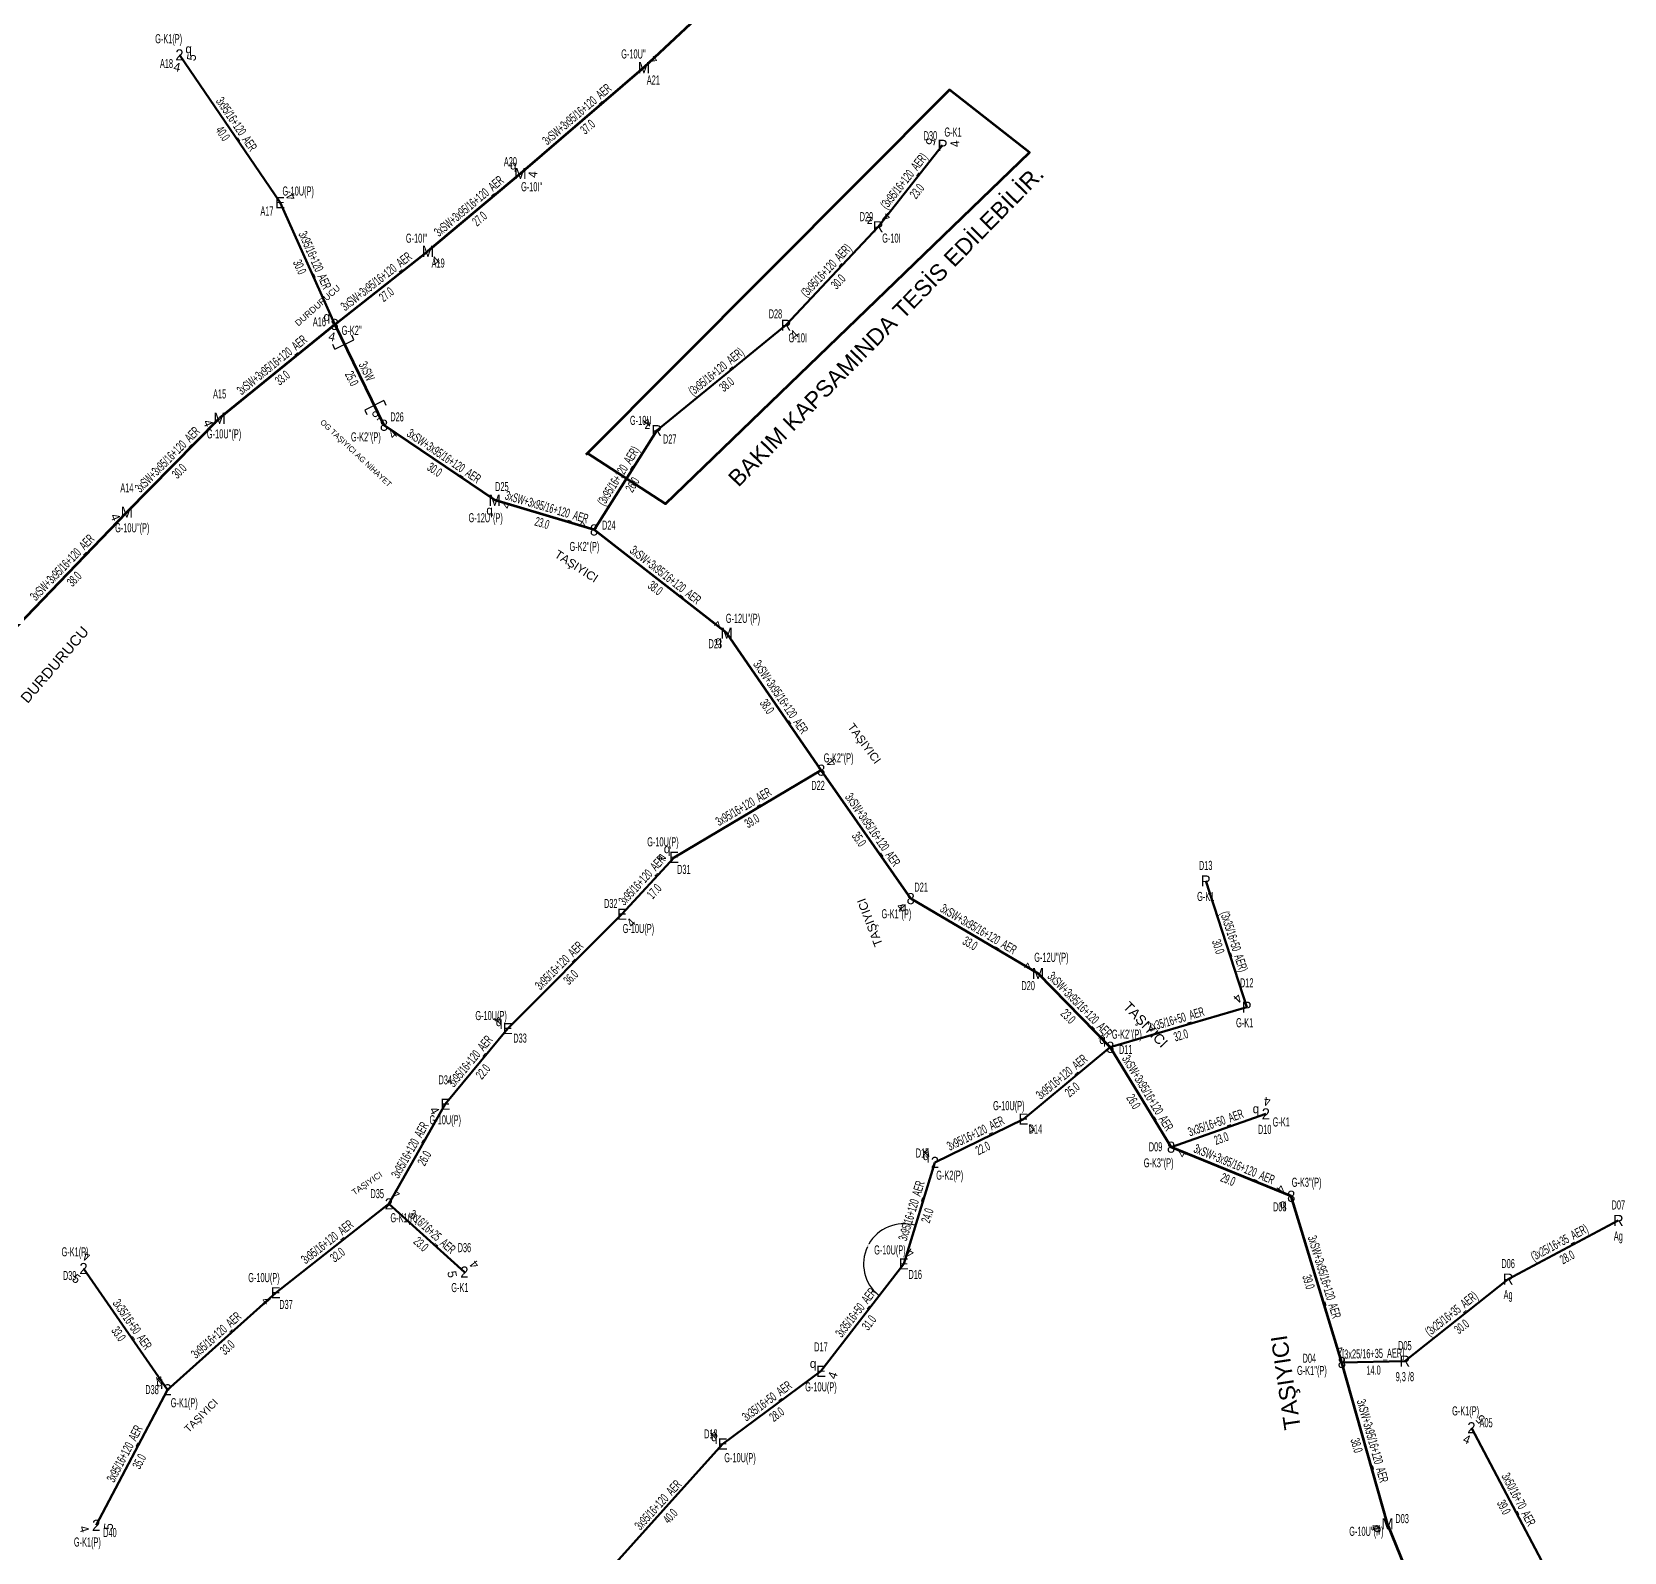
# Model space of a CAD drawing. Header units: millimetres. Extents: x 533048 to 542367, y 4141668 to 4149433.
# Drawn here: x 535826.3 to 536185.2, y 4143232.6 to 4143575.3 of the extents above; entities that cross this region are included whole.
import ezdxf
from ezdxf.enums import TextEntityAlignment as Align

# ---------------------------------------------------------------- set-up
doc = ezdxf.new("R2010")
doc.units = ezdxf.units.MM
for name, color, linetype, lineweight in [('DIREK_AG_MEVCUT', 120, 'Continuous', 25), ('DIREK_AG_YENI', 108, 'Continuous', 25), ('DIREK_OG_YENI', 10, 'Continuous', 25), ('HAT_AG_HAVAI_BYSK', 3, 'Continuous', 50), ('HAT_AG_HAVAI_MEVCUT', 126, 'Continuous', 50), ('HAT_AG_HAVAI_YENI', 3, 'Continuous', 50), ('HAT_OG_HAVAI_YENI', 1, 'Continuous', 70), ('KULLANICI', 1, 'Continuous', 25)]:
    doc.layers.add(name, color=color, linetype=linetype, lineweight=lineweight)
doc.layers.add('NIA_AG', color=5, linetype='Continuous')
doc.styles.add('Direk', font='B_CAD')
doc.styles.get("Standard").update_dxf_attribs({"font": 'Arial'})
doc.dimstyles.new('ISO-25', dxfattribs={"dimtxt": 0.18, "dimasz": 0.18, "dimexe": 0.18, "dimexo": 0.0625, "dimgap": 0.09, "dimtad": 0, "dimtih": 1, "dimtoh": 1, "dimdec": 4, "dimzin": 0, "dimdsep": 46, "dimtxsty": 'Standard', "dimcen": 0.09, "dimadec": 0, "dimazin": 0, "dimtfac": 1, "dimtdec": 4, "dimtofl": 0, "dimtmove": 0, "dimatfit": 3, "dimfxl": 1, "dimtolj": 1, "dimtzin": 0, "dimarcsym": 0})

# ---------------------------------------------------------------- blocks, each defined once
blk = doc.blocks.new('AG_NIA', base_point=(-64.4296, 129.8924))
at = {"layer": 'NIA_AG'}
for p, q in [((-64.429604, 132.292432), (-65.529604, 132.292432)), ((-64.429604, 127.492432), (-64.429604, 132.292432)), ((-64.429604, 127.492432), (-65.529604, 127.492432))]:
    blk.add_line(p, q, dxfattribs=at)
blk = doc.blocks.new('*D12')
at = {"layer": 'Defpoints', "color": 0, "transparency": 16777216}
for p in [(536029.806, 4143320.436), (536013.734334, 4143297.664147), (536022.786919, 4143297.541588), (536022.786919, 4143297.541588), (536004.123962, 4143273.343179)]:
    blk.add_point(p, dxfattribs=at)
at = {"layer": 'DIREK_AG_YENI', "color": 0, "lineweight": -2, "transparency": 16777216}
for start, end in [(74.094424, 150.582787), (154.731356, 231.219719)]:
    blk.add_arc((536022.786919, 4143297.541588), 9.053414, start, end, dxfattribs=at)
at = {"layer": 'DIREK_AG_YENI', "color": 0, "transparency": 16777216}
for points in [[(536025.259524, 4143306.219621), (536025.27654, 4143306.277158), (536025.440642, 4143306.197341)], [(536017.097887, 4143290.460395), (536017.135, 4143290.507539), (536017.257877, 4143290.372627)]]:
    blk.add_solid(points, dxfattribs=at)
at = {"layer": 'DIREK_AG_YENI', "color": 0, "transparency": 16777216, "insert": (536014.745012, 4143301.699959), "char_height": 0.18, "attachment_point": 5, "rotation": 242.65707157}
blk.add_mtext('\\A1;159%%d', dxfattribs=at)

msp = doc.modelspace()

# ---------------------------------------------------------------- linework, layer by layer
at = {"layer": 'HAT_AG_HAVAI_BYSK'}
msp.add_line((536135.733, 4143275.634), (536121.531, 4143275.324), dxfattribs=at)
at = {"layer": 'HAT_AG_HAVAI_MEVCUT'}
for p, q in [((536017.025, 4143531.325), (536031.533, 4143549.685)), ((535996.244, 4143509.13), (536017.025, 4143531.325)), ((535967.099, 4143485.378), (535996.244, 4143509.13)), ((535967.099, 4143485.378), (535952.977, 4143462.989)), ((536100.082, 4143355.415), (536090.836042, 4143383.876089)), ((536159.003, 4143294.128), (536183.84, 4143307.336)), ((536159.003, 4143294.128), (536135.733, 4143275.634))]:
    msp.add_line(p, q, dxfattribs=at)
at = {"layer": 'HAT_AG_HAVAI_YENI'}
for p, q in [((535882.209, 4143536.759), (535859.529605, 4143570.054816)), ((535894.522, 4143509.306), (535882.209, 4143536.759)), ((536004.181, 4143408.837), (535971.017, 4143389.19)), ((535959.275, 4143376.371), (535971.017, 4143389.19)), ((535933.541, 4143350.597), (535959.275, 4143376.371)), ((536069.340962, 4143346.370861), (536100.082, 4143355.415)), ((535933.541, 4143350.597), (535919.449, 4143333.538)), ((536069.340962, 4143346.370861), (536049.771845, 4143330.195438)), ((535919.449, 4143333.538), (535906.732, 4143311.074)), ((536049.771845, 4143330.195438), (536029.806, 4143320.436)), ((536083.036, 4143323.858), (536104.385, 4143331.367)), ((536029.806, 4143320.436), (536022.786919, 4143297.541588)), ((535881.251, 4143291.042), (535906.732, 4143311.074)), ((535923.757, 4143295.721), (535906.732, 4143311.074)), ((535856.855, 4143269.19), (535837.912636, 4143296.509826)), ((536004.123962, 4143273.343179), (536022.786919, 4143297.541588)), ((535856.855, 4143269.19), (535881.251, 4143291.042)), ((535981.965, 4143256.954), (536004.123962, 4143273.343179)), ((535840.765, 4143238.628), (535856.855, 4143269.19)), ((536150.725699, 4143260.616755), (536168.706, 4143226.573)), ((535981.965, 4143256.954), (535955.166, 4143227.18))]:
    msp.add_line(p, q, dxfattribs=at)
at = {"layer": 'HAT_OG_HAVAI_YENI'}
for p, q in [((535993.503, 4143594.74), (535964.223, 4143567.187)), ((535964.223, 4143567.187), (535936.395, 4143543.328)), ((535936.395, 4143543.328), (535915.536, 4143525.791)), ((535894.522, 4143509.306), (535915.536, 4143525.791)), ((535894.522, 4143509.306), (535868.587, 4143488.145)), ((535894.522, 4143509.306), (535905.637, 4143486.583)), ((535847.684, 4143466.979), (535868.587, 4143488.145)), ((535930.596, 4143469.661), (535905.637, 4143486.583)), ((535952.977, 4143462.989), (535930.596, 4143469.661)), ((535821.23, 4143439.483), (535847.684, 4143466.979)), ((535982.879, 4143439.708), (535952.977, 4143462.989)), ((536004.181, 4143408.837), (535982.879, 4143439.708)), ((536024.355, 4143379.884), (536004.181, 4143408.837)), ((536053.045, 4143362.982), (536024.355, 4143379.884)), ((536069.340962, 4143346.370861), (536053.045, 4143362.982)), ((536083.036, 4143323.858), (536069.340962, 4143346.370861)), ((536110.127, 4143312.79), (536083.036, 4143323.858)), ((536121.531, 4143275.324), (536110.127, 4143312.79)), ((536131.817, 4143238.972), (536121.531, 4143275.324)), ((536143.604082, 4143209.93894), (536131.817, 4143238.972))]:
    msp.add_line(p, q, dxfattribs=at)
at = {"layer": 'KULLANICI', "color": 6, "lineweight": 53, "flags": 128}
msp.add_lwpolyline([(535951.380714, 4143480.362586), (535969.054584, 4143468.846064), (536051.144655, 4143548.080717), (536033.128709, 4143562.219813), (535951.158057, 4143479.9111)], dxfattribs=at)

# ---------------------------------------------------------------- block references
at = {"layer": 'NIA_AG'}
for p, rotation in [((535896.719004, 4143504.814545), 296.065659), ((535903.439996, 4143491.074455), 116.065659)]:
    msp.add_blockref('AG_NIA', p, dxfattribs=dict(at, rotation=rotation))

# ---------------------------------------------------------------- texts
at = {"layer": 'DIREK_AG_MEVCUT', "width": 0.53}
for s, p in [('D30', (536028.786875, 4143551.854977)), ('G-K1', (536033.888022, 4143552.665301)), ('D29', (536014.372151, 4143533.608066)), ('G-10I', (536019.997237, 4143528.767066)), ('D28', (535993.855596, 4143511.688423)), ('G-10I', (535998.89129, 4143506.294262)), ('G-10U', (535963.51868, 4143487.681056)), ('D27', (535970.042593, 4143483.484521)), ('D13', (536090.836042, 4143387.376089)), ('G-K1', (536090.836042, 4143380.376089)), ('D12', (536100.082, 4143360.915)), ('G-K1', (536099.618029, 4143351.915)), ('D07', (536183.84, 4143310.836)), ('Ag', (536183.84, 4143303.836)), ('D06', (536159.003, 4143297.628)), ('Ag', (536159.003, 4143290.628)), ('D05', (536135.733, 4143279.134)), ('9,3 /8', (536135.733, 4143272.134))]:
    msp.add_text(s, height=2.05, dxfattribs=at).set_placement(p, align=Align.MIDDLE_CENTER)
at = {"layer": 'DIREK_AG_MEVCUT', "color": 32, "style": 'Direk'}
for s, rotation, p in [('5', 254.18435, (536028.838998, 4143550.448121)), ('4', 456.684349, (536034.313967, 4143550.010918)), ('4', 500.48438, (536018.806608, 4143533.485063)), ('4', 401.105104, (535998.084839, 4143507.020186)), ('4', 228.213662, (535965.011222, 4143487.243793)), ('4', 225.000001, (536098.102101, 4143357.394899))]:
    msp.add_text(s, height=2, rotation=rotation, dxfattribs=at).set_placement(p, align=Align.MIDDLE_CENTER)
at = {"layer": 'DIREK_AG_MEVCUT', "style": 'Direk'}
for s, p in [('P', (536031.533, 4143549.685)), ('R', (536017.025, 4143531.325)), ('R', (535996.244, 4143509.13)), ('R', (535967.099, 4143485.378)), ('P', (536090.836042, 4143383.876089)), ('P', (536100.082, 4143355.415)), ('R', (536183.84, 4143307.336)), ('R', (536159.003, 4143294.128)), ('R', (536135.733, 4143275.634))]:
    msp.add_text(s, height=2.5, dxfattribs=at).set_placement(p, align=Align.MIDDLE_CENTER)
at = {"layer": 'DIREK_AG_MEVCUT', "color": 40, "style": 'Direk'}
for p in [(536015.130108, 4143532.955762), (535964.996434, 4143486.730485)]:
    msp.add_text('z', height=2, dxfattribs=at).set_placement(p, align=Align.MIDDLE_CENTER)
at = {"layer": 'DIREK_AG_YENI', "width": 0.53}
for s, p in [('G-K1(P)', (535857.099869, 4143573.709452)), ('A18', (535856.614969, 4143568.11706)), ('G-10U(P)', (535886.297537, 4143539.376481)), ('A17', (535879.261318, 4143534.871894)), ('G-10U(P)', (535968.508853, 4143392.694161)), ('D31', (535973.223246, 4143386.472928)), ('D32', (535956.745578, 4143378.790096)), ('G-10U(P)', (535962.981694, 4143373.148483)), ('G-10U(P)', (535929.781203, 4143353.52962)), ('D33', (535936.300766, 4143348.444398)), ('D34', (535919.449, 4143339.038)), ('G-10U(P)', (536046.464636, 4143333.222121)), ('G-10U(P)', (535919.449, 4143330.038)), ('D14', (536052.46437, 4143327.959301)), ('D10', (536104.136727, 4143327.875817)), ('G-K1', (536107.867821, 4143329.552914)), ('D15', (536027.018957, 4143322.553166)), ('G-K2(P)', (536033.148969, 4143317.544073)), ('D35', (535904.111458, 4143313.394077)), ('G-K1(P)', (535910.127459, 4143307.955629)), ('G-K1(P)', (535836.007324, 4143300.279683)), ('D36', (535923.757, 4143301.221)), ('G-10U(P)', (536019.661878, 4143300.702179)), ('D16', (536025.371839, 4143295.181888)), ('D39', (535834.788926, 4143294.931082)), ('G-10U(P)', (535878.582001, 4143294.471152)), ('G-K1', (535922.745285, 4143292.221)), ('D37', (535883.558243, 4143288.410151)), ('D17', (536004.123962, 4143278.843179)), ('D38', (535853.355121, 4143269.219112)), ('G-10U(P)', (536004.123962, 4143269.843179)), ('G-K1(P)', (535860.612489, 4143266.25887)), ('G-K1(P)', (536149.4183, 4143264.420084)), ('D18', (535979.308968, 4143259.233363)), ('A05', (536154.035601, 4143261.754537)), ('G-10U(P)', (535985.884507, 4143253.879731)), ('G-K1(P)', (535838.786187, 4143234.869363)), ('D40', (535843.862016, 4143236.997512))]:
    msp.add_text(s, height=2.05, dxfattribs=at).set_placement(p, align=Align.MIDDLE_CENTER)
at = {"layer": 'DIREK_AG_YENI', "style": 'Direk'}
for s, p in [('2', (535859.529605, 4143570.054816)), ('E', (535882.209, 4143536.759)), ('E', (535971.017, 4143389.19)), ('E', (535959.275, 4143376.371)), ('E', (535933.541, 4143350.597)), ('E', (535919.449, 4143333.538)), ('2', (536104.385, 4143331.367)), ('E', (536049.771845, 4143330.195438)), ('2', (536029.806, 4143320.436)), ('2', (535906.732, 4143311.074)), ('2', (535837.912636, 4143296.509826)), ('2', (535923.757, 4143295.721)), ('E', (536022.786919, 4143297.541588)), ('E', (535881.251, 4143291.042)), ('E', (536004.123962, 4143273.343179)), ('2', (535856.855, 4143269.19)), ('2', (536150.725699, 4143260.616755)), ('E', (535981.965, 4143256.954)), ('2', (535840.765, 4143238.628))]:
    msp.add_text(s, height=2.5, dxfattribs=at).set_placement(p, align=Align.MIDDLE_CENTER)
at = {"layer": 'DIREK_AG_YENI', "color": 4, "style": 'Direk'}
for p in [(535861.611487, 4143571.438928), (535969.44111, 4143391.130766), (535931.569739, 4143352.134573), (536102.167745, 4143332.521894), (536027.815255, 4143321.948261), (536002.356195, 4143275.110946), (535855.087233, 4143270.957767), (535980.067835, 4143258.582116)]:
    msp.add_text('q', height=2, dxfattribs=at).set_placement(p, align=Align.MIDDLE_CENTER)
at = {"layer": 'DIREK_AG_YENI', "color": 32, "style": 'Direk'}
for s, rotation, p in [('5', 78.617417, (535862.274532, 4143569.50221)), ('4', 348.939046, (535858.992416, 4143567.30683)), ('4', 478.392088, (535884.6722, 4143538.090408)), ('4', 268.293599, (535968.218242, 4143389.273378)), ('4', 407.020764, (535961.323482, 4143374.462147)), ('4', 228.545233, (535931.44246, 4143352.45068)), ('4', 300.242776, (535917.030083, 4143332.127738)), ('4', 534.040685, (536104.675702, 4143334.151868)), ('4', 398.170065, (536051.502238, 4143327.994134)), ('4', 219.41386, (536028.028231, 4143322.599224)), ('4', 504.22084, (535908.369055, 4143313.345574)), ('4', 525.774043, (535838.600726, 4143299.223962)), ('4', 510.281592, (536024.174984, 4143299.973311)), ('4', 486.938729, (535925.99498, 4143297.40369)), ('5', 325.25489, (535836.316841, 4143294.209079)), ('5', 280.408094, (535921.003071, 4143295.215157)), ('4', 309.873011, (535879.102092, 4143289.246953)), ('4', 218.293598, (535855.119864, 4143271.387568)), ('4', 431.179446, (536006.774256, 4143272.439884)), ('5', 133.68807, (536152.750409, 4143262.550804)), ('4', 222.925832, (535980.058057, 4143259.004261)), ('4', 338.405678, (536149.695208, 4143258.013279)), ('5', 84.734508, (535843.553184, 4143238.371042)), ('4', 287.234507, (535838.09072, 4143237.798407))]:
    msp.add_text(s, height=2, rotation=rotation, dxfattribs=at).set_placement(p, align=Align.MIDDLE_CENTER)
at = {"layer": 'DIREK_OG_YENI', "width": 0.53}
for s, p in [("G-10U''", (535961.870868, 4143570.27612)), ('A21', (535966.343305, 4143564.402344)), ('A20', (535934.129744, 4143545.996074)), ("G-10I''", (535938.924862, 4143540.348266)), ("G-10I''", (535912.965217, 4143528.743434)), ('A19', (535917.834381, 4143523.151408)), ('A16', (535891.075918, 4143509.917978)), ("G-K2''", (535898.353527, 4143507.978962)), ('A15', (535868.587, 4143493.645)), ('D26', (535908.582469, 4143488.473559)), ("G-10U''(P)", (535869.598715, 4143484.645)), ("G-K2''(P)", (535901.553396, 4143483.961926)), ('A14', (535847.684, 4143472.479)), ('D25', (535932.212324, 4143472.765432)), ("G-12U''(P)", (535928.555543, 4143465.741948)), ('D24', (535956.308084, 4143464.063188)), ("G-10U''(P)", (535848.89989, 4143463.479)), ("G-K2''(P)", (535950.81695, 4143459.263837)), ("G-12U''(P)", (535986.539206, 4143443.063986)), ('D23', (535980.29924, 4143437.342659)), ("G-K2''(P)", (536008.109838, 4143411.615518)), ('D22', (536003.470449, 4143405.409885)), ('D21', (536026.707159, 4143382.475785)), ("G-K1''(P)", (536021.130168, 4143376.470315)), ("G-12U''(P)", (536056.066165, 4143366.662647)), ('D20', (536050.824388, 4143360.276657)), ("G-K2''(P)", (536073.065193, 4143349.331879)), ('D11', (536072.806221, 4143345.878949)), ('D09', (536079.537265, 4143323.952081)), ("G-K3''(P)", (536080.239355, 4143320.333885)), ("G-K3''(P)", (536113.591167, 4143315.948025)), ('D08', (536107.540476, 4143310.432057)), ("G-K1''(P)", (536114.780108, 4143273.533632)), ('D04', (536114.199571, 4143276.29081)), ('D03', (536135.115958, 4143240.141134)), ("G-10U''(P)", (536127.050781, 4143237.282875))]:
    msp.add_text(s, height=2.05, dxfattribs=at).set_placement(p, align=Align.MIDDLE_CENTER)
at = {"layer": 'DIREK_OG_YENI', "color": 32, "style": 'Direk'}
for s, rotation, p in [('4', 490.273005, (535966.359324, 4143568.997005)), ('4', 445.470472, (535939.186255, 4143543.106876)), ('4', 399.580276, (535917.320044, 4143523.632949)), ('4', 347.638753, (535893.922591, 4143506.570912)), ('4', 292.679095, (535866.003499, 4143487.065406)), ('5', 218.486644, (535903.89447, 4143488.774709)), ('4', 404.278779, (535907.59182, 4143484.578336)), ('4', 427.948193, (535933.191165, 4143468.609755)), ('4', 293.053243, (535845.107604, 4143465.882558)), ('4', 245.579112, (535950.427508, 4143464.146622)), ('4', 227.306866, (535980.821012, 4143441.6066)), ('4', 485.068282, (536006.47271, 4143410.445746)), ('4', 310.748855, (536022.233782, 4143378.056315)), ('4', 235.058302, (536050.749741, 4143364.585679)), ('4', 221.469177, (536067.486754, 4143348.468935)), ('4', 419.671493, (536085.452804, 4143322.44412)), ('4', 235.065351, (536107.831544, 4143314.393397)), ('4', 190.125735, (536121.038735, 4143278.080388)), ('4', 287.656616, (536129.148904, 4143238.122727))]:
    msp.add_text(s, height=2, rotation=rotation, dxfattribs=at).set_placement(p, align=Align.MIDDLE_CENTER)
at = {"layer": 'DIREK_OG_YENI', "style": 'Direk'}
for s, p in [('M', (535964.223, 4143567.187)), ('M', (535936.395, 4143543.328)), ('M', (535915.536, 4143525.791)), ('8', (535894.522, 4143509.306)), ('M', (535868.587, 4143488.145)), ('8', (535905.637, 4143486.583)), ('M', (535930.596, 4143469.661)), ('M', (535847.684, 4143466.979)), ('8', (535952.977, 4143462.989)), ('M', (535982.879, 4143439.708)), ('8', (536004.181, 4143408.837)), ('8', (536024.355, 4143379.884)), ('M', (536053.045, 4143362.982)), ('8', (536069.340962, 4143346.370861)), ('8', (536083.036, 4143323.858)), ('8', (536110.127, 4143312.79)), ('8', (536121.531, 4143275.324)), ('M', (536131.817, 4143238.972))]:
    msp.add_text(s, height=2.5, dxfattribs=at).set_placement(p, align=Align.MIDDLE_CENTER)
at = {"layer": 'DIREK_OG_YENI', "color": 4, "style": 'Direk'}
for p in [(535934.77696, 4143545.233767), (535892.754233, 4143511.073767), (535929.441483, 4143467.443549), (535981.036314, 4143438.018471), (536022.674886, 4143378.032725), (536067.573195, 4143348.138628), (536108.279483, 4143311.105755), (536129.460601, 4143238.136904)]:
    msp.add_text('q', height=2, dxfattribs=at).set_placement(p, align=Align.MIDDLE_CENTER)
at = {"layer": 'HAT_AG_HAVAI_BYSK', "lineweight": 30, "width": 0.53}
msp.add_text('[3x25/16+35_AER]', height=2.05, rotation=361.250449, dxfattribs=at).set_placement((536128.613451, 4143276.328798), align=Align.CENTER)
msp.add_text('14.0', height=2.05, rotation=361.250449, dxfattribs=at).set_placement((536128.650549, 4143274.629202), align=Align.TOP_CENTER)
at = {"layer": 'HAT_AG_HAVAI_MEVCUT', "lineweight": 30, "width": 0.53}
for s, rotation, p in [('(3x95/16+120_AER)', 51.684348, (536023.612084, 4143541.031994, 268015.7665)), ('(3x95/16+120_AER)', 46.884471, (536006.01402, 4143520.808451, 268008.5125)), ('(3x95/16+120_AER)', 39.178646, (535981.134521, 4143497.912903, 267998.122)), ('(3x95/16+120_AER)', 417.757475, (535959.318853, 4143474.636888, 267976.488281)), ('(3x35/16+50_AER)', 287.997067, (536096.267432, 4143369.908168)), ('(3x25/16+35_AER)', 28.003476, (536171.022404, 4143301.482481)), ('(3x25/16+35_AER)', 398.476174, (536146.839139, 4143285.546437))]:
    msp.add_text(s, height=2.05, rotation=rotation, dxfattribs=at).set_placement(p, align=Align.CENTER)
for s, rotation, p in [('23.0', 51.684348, (536024.945916, 4143539.978006, 268015.7665)), ('30.0', 46.884471, (536007.25498, 4143519.646549, 268008.5125)), ('38.0', 39.178646, (535982.208479, 4143496.595097, 267998.122)), ('26.0', 417.757475, (535960.756709, 4143473.729931, 267976.488281)), ('30.0', 287.997067, (536094.65061, 4143369.382922)), ('28.0', 28.003476, (536171.820596, 4143299.981519)), ('30.0', 398.476174, (536147.896861, 4143284.215563))]:
    msp.add_text(s, height=2.05, rotation=rotation, dxfattribs=at).set_placement(p, align=Align.TOP_CENTER)
at = {"layer": 'HAT_AG_HAVAI_YENI', "lineweight": 30, "width": 0.53}
for s, rotation, p in [('3x95/16+120_AER', 304.260675, (535871.571815, 4143553.885423, 267929.764802)), ('3x95/16+120_AER', 294.155984, (535889.140863, 4143523.380271, 267941.1045)), ('3x95/16+120_AER', 390.643327, (535987.165762, 4143399.744803, 267985.5085)), ('3x95/16+120_AER', 47.510812, (535964.519206, 4143383.354633, 267985.5085)), ('3x95/16+120_AER', 45.044495, (535945.806493, 4143364.084574, 267979.6375)), ('3x35/16+50_AER', 16.394099, (536084.471575, 4143351.708372)), ('3x95/16+120_AER', 410.439485, (535925.839457, 4143342.608965)), ('3x95/16+120_AER', 399.576423, (536059.014862, 4143338.938309, 268024.885922)), ('3x35/16+50_AER', 19.378103, (536093.428469, 4143328.414347, 268052.1925)), ('3x95/16+120_AER', 420.486683, (535912.350561, 4143322.724838)), ('3x95/16+120_AER', 386.050339, (536039.415805, 4143326.079309, 268014.903169)), ('3x95/16+120_AER', 432.954398, (536025.483967, 4143309.2379, 268011.393459)), ('3x95/16+120_AER', 38.172922, (535893.465994, 4143301.726128)), ('3x16/16+25_AER', 317.955723, (535915.81361, 4143304.02875)), ('3x35/16+50_AER', 304.735734, (535848.082339, 4143283.334237, 267918.956318)), ('3x35/16+50_AER', 52.358893, (536012.782366, 4143285.96149)), ('3x95/16+120_AER', 41.851459, (535868.485879, 4143280.749146, 267940.6255)), ('3x35/16+50_AER', 36.487316, (535992.539033, 4143265.83198)), ('3x95/16+120_AER', 62.234506, (535848.057868, 4143254.304976, 267928.4275)), ('3x50/16+70_AER', 297.840896, (536160.46746, 4143243.991843, 268084.353)), ('3x95/16+120_AER', 407.416871, (535968.138648, 4143242.55216, 267977.583))]:
    msp.add_text(s, height=2.05, rotation=rotation, dxfattribs=at).set_placement(p, align=Align.CENTER)
for s, rotation, p in [('40.0', 304.260675, (535870.16679, 4143552.928393, 267929.764802)), ('30.0', 294.155984, (535887.589724, 4143522.684593, 267941.1045)), ('39.0', 390.643327, (535988.032238, 4143398.282197, 267985.5085)), ('17.0', 47.510812, (535965.772794, 4143382.206367, 267985.5085)), ('36.0', 45.044495, (535947.009507, 4143362.883426, 267979.6375)), ('32.0', 16.394099, (536084.951387, 4143350.077489)), ('22.0', 410.439485, (535927.150076, 4143341.526247)), ('25.0', 399.576423, (536060.097944, 4143337.62799, 268024.885922)), ('22.0', 386.050339, (536040.162378, 4143324.552015, 268014.903169)), ('23.0', 19.378103, (536093.992531, 4143326.810653, 268052.1925)), ('26.0', 420.486683, (535913.829972, 4143321.887374)), ('24.0', 432.954398, (536027.109289, 4143308.739574, 268011.393459)), ('23.0', 317.955723, (535914.675112, 4143302.766283)), ('32.0', 38.172922, (535894.516657, 4143300.389675)), ('31.0', 52.358893, (536014.128514, 4143284.923277)), ('33.0', 304.735734, (535846.685298, 4143282.36559, 267918.956318)), ('33.0', 41.851459, (535869.620121, 4143279.482854, 267940.6255)), ('28.0', 36.487316, (535993.549929, 4143264.465199)), ('35.0', 62.234506, (535849.562132, 4143253.513024, 267928.4275)), ('39.0', 297.840896, (536158.964239, 4143243.197912, 268084.353)), ('40.0', 407.416871, (535969.390352, 4143241.40184, 267977.583))]:
    msp.add_text(s, height=2.05, rotation=rotation, dxfattribs=at).set_placement(p, align=Align.TOP_CENTER)
at = {"layer": 'HAT_OG_HAVAI_YENI', "lineweight": 30, "width": 0.53}
for s, rotation, p in [('3xSW+3x95/16+120_AER', 400.608924, (535949.755741, 4143555.902794, 267968.1975)), ('3xSW+3x95/16+120_AER', 400.055116, (535925.418504, 4143535.210112, 267957.768)), ('3xSW+3x95/16+120_AER', 38.113052, (535904.504161, 4143518.217207, 267957.768)), ('3xSW+3x95/16+120_AER', 399.212112, (535881.01693, 4143499.384021)), ('3xSW', 296.066865, (535900.842812, 4143498.318099, 267952.818479)), ('3xSW+3x95/16+120_AER', 405.358584, (535857.530946, 4143478.159361, 267923.842237)), ('3xSW+3x95/16+120_AER', 325.86259, (535918.593481, 4143478.8257, 267952.818479)), ('3xSW+3x95/16+120_AER', 343.614968, (535942.044799, 4143467.180666, 267965.298)), ('3xSW+3x95/16+120_AER', 46.106165, (535833.844705, 4143453.820419, 267923.842237)), ('3xSW+3x95/16+120_AER', 321.966285, (535968.470229, 4143452.058188, 267976.507022)), ('3xSW+3x95/16+120_AER', 304.606945, (535994.229607, 4143424.755252, 267991.4395)), ('3xSW+3x95/16+120_AER', 304.867989, (536014.965244, 4143394.846554, 268002.0905)), ('3xSW+3x95/16+120_AER', 329.496511, (536039.131296, 4143372.165478, 268012.177344)), ('3xSW+3x95/16+120_AER', 314.45125, (536061.799751, 4143355.271687, 268026.5225)), ('3xSW+3x95/16+120_AER', 301.313013, (536076.914671, 4143335.556187, 268034.670481)), ('3xSW+3x95/16+120_AER', 337.777581, (536096.902973, 4143319.110864, 268041.518)), ('3xSW+3x95/16+120_AER', 286.929339, (536116.642165, 4143294.304513, 268055.0635)), ('3xSW+3x95/16+120_AER', 285.799155, (536127.491889, 4143257.379426, 268060.7655))]:
    msp.add_text(s, height=2.05, rotation=rotation, dxfattribs=at).set_placement(p, align=Align.CENTER)
for s, rotation, p in [('37.0', 400.608924, (535950.862259, 4143554.612206, 267968.1975)), ('27.0', 400.055116, (535926.512496, 4143533.908888, 267957.768)), ('27.0', 38.113052, (535905.553427, 4143516.879657, 267957.768)), ('33.0', 399.212112, (535882.091658, 4143498.066843)), ('25.0', 296.066865, (535899.315733, 4143497.571085, 267952.818479)), ('30.0', 405.358584, (535858.740528, 4143476.964826, 267923.842237)), ('30.0', 325.86259, (535917.639476, 4143477.41862, 267952.818479)), ('23.0', 343.614968, (535941.565245, 4143465.549707, 267965.298)), ('38.0', 46.106165, (535835.069769, 4143452.641768, 267923.842237)), ('38.0', 321.966285, (535967.422816, 4143450.719186, 267976.507022)), ('38.0', 304.606945, (535992.830393, 4143423.789748, 267991.4395)), ('35.0', 304.867989, (536013.570443, 4143393.874685, 268002.0905)), ('33.0', 329.496511, (536038.268391, 4143370.700761, 268012.177344)), ('23.0', 314.45125, (536060.586211, 4143354.081174, 268026.5225)), ('26.0', 301.313013, (536075.462291, 4143334.672674, 268034.670481)), ('29.0', 337.777581, (536096.260027, 4143317.537136, 268041.518)), ('39.0', 286.929339, (536115.015835, 4143293.809487, 268055.0635)), ('38.0', 285.799155, (536125.856111, 4143256.916574, 268060.7655))]:
    msp.add_text(s, height=2.05, rotation=rotation, dxfattribs=at).set_placement(p, align=Align.TOP_CENTER)
at = {"layer": 'KULLANICI', "color": 6}
msp.add_text('BAKIM KAPSAMINDA TESİS EDİLEBİLİR.', height=3.7089, rotation=45.5355, dxfattribs=at).set_placement((536018.774869, 4143508.987493), align=Align.MIDDLE_CENTER)
at = {"layer": 'KULLANICI'}
for s, height, rotation, p in [('DURDURUCU', 1.4118, 41.6691, (535890.655685, 4143513.590278)), ('DURDURUCU', 2.3617, 49.2485, (535831.413168, 4143432.629075)), ('TAŞIYICI', 1.953667, 110.9325, (536015.153231, 4143374.501735)), ('TAŞIYICI', 2.204636, 313.575503, (536077.285488, 4143351.505902)), ('TAŞIYICI', 3.6891, 98.4927, (536108.858223, 4143270.824098))]:
    msp.add_text(s, height=height, rotation=rotation, dxfattribs=at).set_placement(p, align=Align.MIDDLE_CENTER)
for s, height, rotation, p in [('OG TAŞIYICI AG NİHAYET', 1.236306, 316.8677, (535891.131015, 4143487.110571)), ('TAŞIYICI', 1.887057, 327.0253, (535943.899701, 4143457.017291)), ('TAŞIYICI', 1.8167, 306.574474, (536010.033168, 4143418.565098)), ('TAŞIYICI', 1.3392, 34.3211, (535898.9726, 4143312.963)), ('TAŞIYICI', 1.645, 44.8519, (535861.611451, 4143259.403752))]:
    msp.add_text(s, height=height, rotation=rotation, dxfattribs=at).set_placement(p)

# ---------------------------------------------------------------- dimensions: what is measured, and where the dimension line sits
at = {"layer": 'DIREK_AG_YENI'}
dim = msp.add_angular_dim_2l(base=(536013.734334, 4143297.664147), line1=((536029.806, 4143320.436), (536022.786919, 4143297.541588)), line2=((536004.123962, 4143273.343179), (536022.786919, 4143297.541588)), dimstyle='ISO-25', dxfattribs=at)
dim.commit()
dim.dimension.update_dxf_attribs({"geometry": '*D12', "text_midpoint": (536014.745012, 4143301.699959), "dimtype": 162, "text_rotation": 242.657072})

doc.saveas('drawing.dxf')
